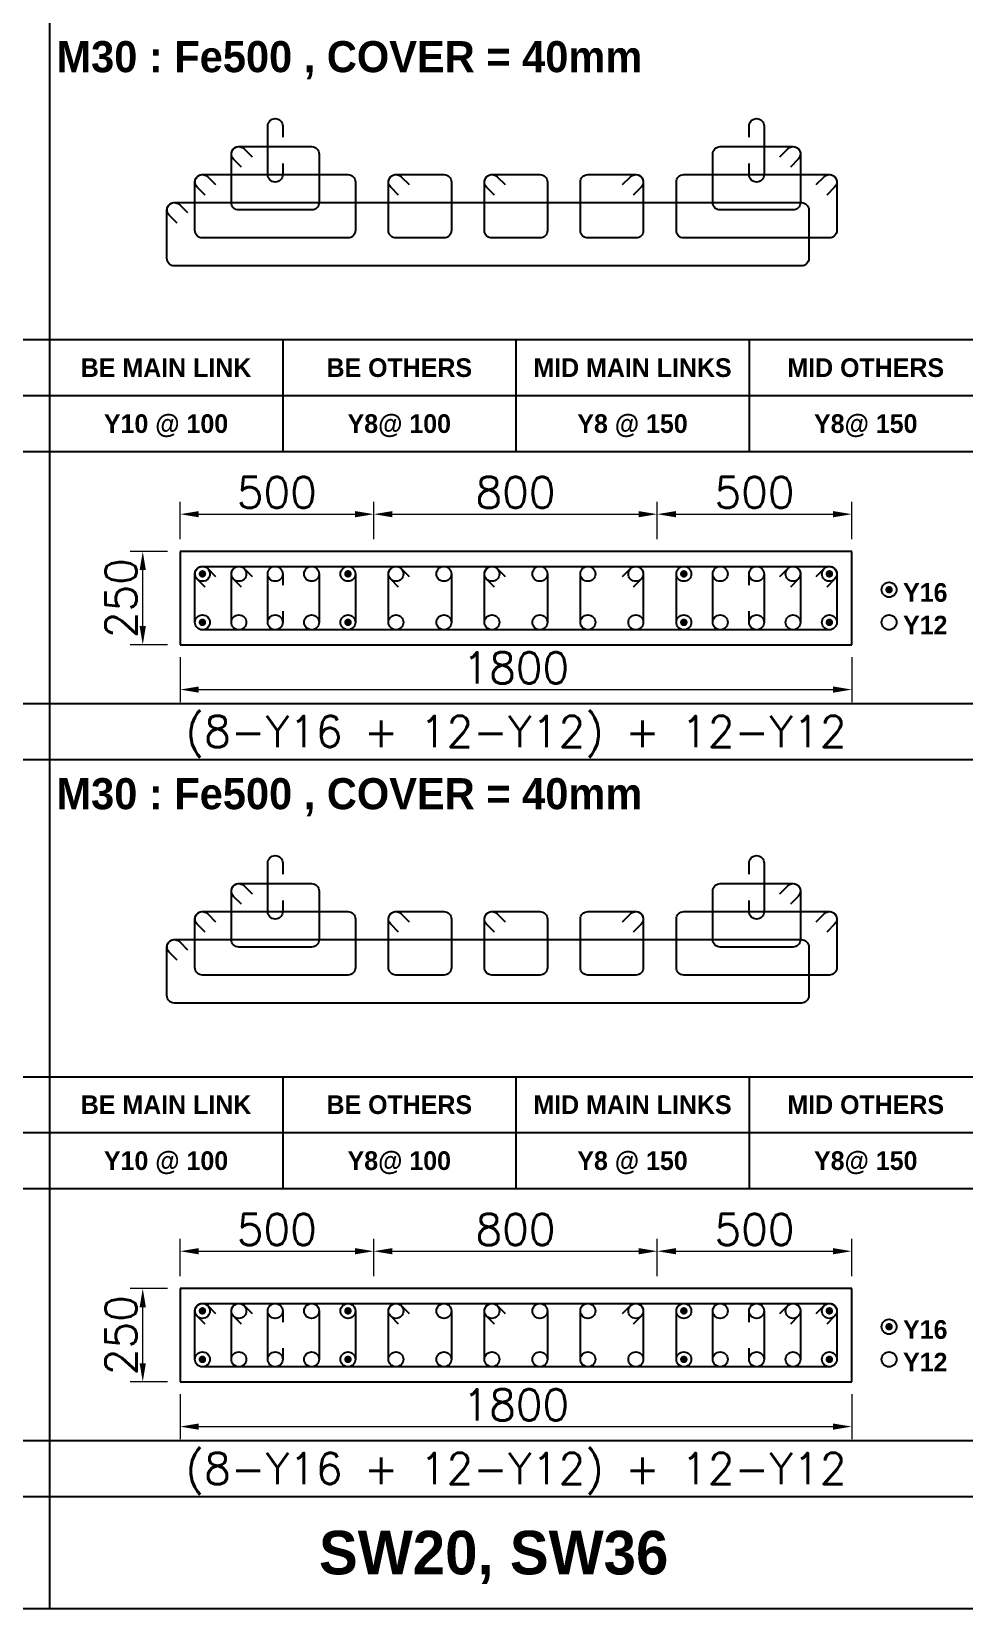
# Model space of a CAD drawing. Header units: millimetres. Extents: x -28707963 to -28231469, y 696001 to 896471.
# Drawn here: x -28290680 to -28283180, y 788796 to 801473 of the extents above; entities that cross this region are included whole.
import ezdxf
from ezdxf.enums import TextEntityAlignment as Align

# ---------------------------------------------------------------- set-up
doc = ezdxf.new("R2010")
doc.units = ezdxf.units.MM
doc.header["$MEASUREMENT"] = 0
doc.header["$PDMODE"] = 34
doc.header["$PDSIZE"] = -8
doc.layers.get('0').update_dxf_attribs({"lineweight": 5})
for name, color, linetype in [('09 COL TEXT-SCH', 2, 'Continuous'), ('14 REINF', 6, 'Continuous'), ('22 TABLE FRAME', 5, 'Continuous'), ('23 STIRRUPS', 5, 'Continuous'), ('SUB TITLE', 3, 'Continuous'), ('TEXT', 4, 'Continuous')]:
    doc.layers.add(name, color=color, linetype=linetype)
doc.layers.add('19 COLUMN', color=1, linetype='Continuous', lineweight=25)
doc.styles.add('adani bold', font='')
doc.styles.add('ROMANS', font='simplex.shx')
doc.styles.get('adani bold').set_extended_font_data('Adani Bold', bold=True)
doc.dimstyles.new('D 50', dxfattribs={"dimscale": 100, "dimtxt": 3, "dimasz": 1.5, "dimexe": 1, "dimexo": 1, "dimgap": 0.5, "dimtad": 1, "dimdec": 0, "dimdsep": 46, "dimtxsty": 'ROMANS', "dimcen": 2.5, "dimclrd": 5, "dimclre": 5, "dimclrt": 4, "dimadec": 0, "dimazin": 0, "dimtfac": 1, "dimtdec": 0, "dimtmove": 0, "dimatfit": 3, "dimfxl": 1, "dimlwd": 0, "dimlwe": 0, "dimarcsym": 0})

# ---------------------------------------------------------------- blocks, each defined once
blk = doc.blocks.new('*D540')
at = {"color": 5, "lineweight": 0, "transparency": 16777216}
for p, q in [((-28289486, 790518), (-28289486, 790158)), ((-28284086, 790518), (-28284086, 790158)), ((-28289336, 790258), (-28284236, 790258))]:
    blk.add_line(p, q, dxfattribs=at)
at = {"color": 5, "transparency": 16777216}
for points in [[(-28289336, 790283), (-28289336, 790233), (-28289486, 790258)], [(-28284236, 790233), (-28284236, 790283), (-28284086, 790258)]]:
    blk.add_solid(points, dxfattribs=at)
at = {"layer": 'Defpoints', "color": 0, "transparency": 16777216}
for p in [(-28289486, 790618), (-28284086, 790618), (-28284086, 790258)]:
    blk.add_point(p, dxfattribs=at)
at = {"color": 4, "transparency": 16777216, "insert": (-28286786, 790433), "char_height": 250, "attachment_point": 5, "style": 'ROMANS'}
blk.add_mtext('1800', dxfattribs=at)
blk = doc.blocks.new('*D541')
at = {"color": 5, "lineweight": 0, "transparency": 16777216}
for p, q in [((-28289586, 791368), (-28289886, 791368)), ((-28289786, 790768), (-28289786, 791218)), ((-28289586, 790618), (-28289886, 790618))]:
    blk.add_line(p, q, dxfattribs=at)
at = {"color": 5, "transparency": 16777216}
for points in [[(-28289761, 791218), (-28289811, 791218), (-28289786, 791368)], [(-28289811, 790768), (-28289761, 790768), (-28289786, 790618)]]:
    blk.add_solid(points, dxfattribs=at)
at = {"layer": 'Defpoints', "color": 0, "transparency": 16777216}
for p in [(-28289786, 791368), (-28289486, 791368), (-28289486, 790618)]:
    blk.add_point(p, dxfattribs=at)
at = {"color": 4, "transparency": 16777216, "insert": (-28289961, 790993), "char_height": 250, "attachment_point": 5, "rotation": 90, "style": 'ROMANS'}
blk.add_mtext('250', dxfattribs=at)
blk = doc.blocks.new('*D542')
at = {"color": 5, "lineweight": 0, "transparency": 16777216}
for p, q in [((-28289486, 796443), (-28289486, 796083)), ((-28284086, 796443), (-28284086, 796083)), ((-28289336, 796183), (-28284236, 796183))]:
    blk.add_line(p, q, dxfattribs=at)
at = {"color": 5, "transparency": 16777216}
for points in [[(-28289336, 796208), (-28289336, 796158), (-28289486, 796183)], [(-28284236, 796158), (-28284236, 796208), (-28284086, 796183)]]:
    blk.add_solid(points, dxfattribs=at)
at = {"layer": 'Defpoints', "color": 0, "transparency": 16777216}
for p in [(-28289486, 796543), (-28284086, 796543), (-28284086, 796183)]:
    blk.add_point(p, dxfattribs=at)
at = {"color": 4, "transparency": 16777216, "insert": (-28286786, 796358), "char_height": 250, "attachment_point": 5, "style": 'ROMANS'}
blk.add_mtext('1800', dxfattribs=at)
blk = doc.blocks.new('*D543')
at = {"color": 5, "lineweight": 0, "transparency": 16777216}
for p, q in [((-28289586, 797293), (-28289886, 797293)), ((-28289786, 796693), (-28289786, 797143)), ((-28289586, 796543), (-28289886, 796543))]:
    blk.add_line(p, q, dxfattribs=at)
at = {"color": 5, "transparency": 16777216}
for points in [[(-28289761, 797143), (-28289811, 797143), (-28289786, 797293)], [(-28289811, 796693), (-28289761, 796693), (-28289786, 796543)]]:
    blk.add_solid(points, dxfattribs=at)
at = {"layer": 'Defpoints', "color": 0, "transparency": 16777216}
for p in [(-28289786, 797293), (-28289486, 797293), (-28289486, 796543)]:
    blk.add_point(p, dxfattribs=at)
at = {"color": 4, "transparency": 16777216, "insert": (-28289961, 796918), "char_height": 250, "attachment_point": 5, "rotation": 90, "style": 'ROMANS'}
blk.add_mtext('250', dxfattribs=at)
blk = doc.blocks.new('*D455')
at = {"color": 5, "lineweight": 0, "transparency": 16777216}
for p, q in [((-28289486, 791468), (-28289486, 791768)), ((-28287929, 791468), (-28287929, 791768)), ((-28289336, 791668), (-28288079, 791668))]:
    blk.add_line(p, q, dxfattribs=at)
at = {"color": 5, "transparency": 16777216}
for points in [[(-28289336, 791693), (-28289336, 791643), (-28289486, 791668)], [(-28288079, 791643), (-28288079, 791693), (-28287929, 791668)]]:
    blk.add_solid(points, dxfattribs=at)
at = {"layer": 'Defpoints', "color": 0, "transparency": 16777216}
for p in [(-28287929, 791668), (-28289486, 791368), (-28287929, 791368)]:
    blk.add_point(p, dxfattribs=at)
at = {"color": 4, "transparency": 16777216, "insert": (-28288708, 791843), "char_height": 250, "attachment_point": 5, "style": 'ROMANS'}
blk.add_mtext('500', dxfattribs=at)
blk = doc.blocks.new('*D456')
at = {"color": 5, "lineweight": 0, "transparency": 16777216}
for p, q in [((-28287929, 791468), (-28287929, 791768)), ((-28285650, 791468), (-28285650, 791768)), ((-28287779, 791668), (-28285800, 791668))]:
    blk.add_line(p, q, dxfattribs=at)
at = {"color": 5, "transparency": 16777216}
for points in [[(-28287779, 791693), (-28287779, 791643), (-28287929, 791668)], [(-28285800, 791643), (-28285800, 791693), (-28285650, 791668)]]:
    blk.add_solid(points, dxfattribs=at)
at = {"layer": 'Defpoints', "color": 0, "transparency": 16777216}
for p in [(-28285650, 791668), (-28287929, 791368), (-28285650, 791368)]:
    blk.add_point(p, dxfattribs=at)
at = {"color": 4, "transparency": 16777216, "insert": (-28286789, 791843), "char_height": 250, "attachment_point": 5, "style": 'ROMANS'}
blk.add_mtext('800', dxfattribs=at)
blk = doc.blocks.new('*D457')
at = {"color": 5, "lineweight": 0, "transparency": 16777216}
for p, q in [((-28285650, 791468), (-28285650, 791768)), ((-28284086, 791468), (-28284086, 791768)), ((-28285500, 791668), (-28284236, 791668))]:
    blk.add_line(p, q, dxfattribs=at)
at = {"color": 5, "transparency": 16777216}
for points in [[(-28285500, 791693), (-28285500, 791643), (-28285650, 791668)], [(-28284236, 791643), (-28284236, 791693), (-28284086, 791668)]]:
    blk.add_solid(points, dxfattribs=at)
at = {"layer": 'Defpoints', "color": 0, "transparency": 16777216}
for p in [(-28284086, 791668), (-28285650, 791368), (-28284086, 791368)]:
    blk.add_point(p, dxfattribs=at)
at = {"color": 4, "transparency": 16777216, "insert": (-28284868, 791843), "char_height": 250, "attachment_point": 5, "style": 'ROMANS'}
blk.add_mtext('500', dxfattribs=at)
blk = doc.blocks.new('*D458')
at = {"color": 5, "lineweight": 0, "transparency": 16777216}
for p, q in [((-28289486, 797393), (-28289486, 797693)), ((-28287929, 797393), (-28287929, 797693)), ((-28289336, 797593), (-28288079, 797593))]:
    blk.add_line(p, q, dxfattribs=at)
at = {"color": 5, "transparency": 16777216}
for points in [[(-28289336, 797618), (-28289336, 797568), (-28289486, 797593)], [(-28288079, 797568), (-28288079, 797618), (-28287929, 797593)]]:
    blk.add_solid(points, dxfattribs=at)
at = {"layer": 'Defpoints', "color": 0, "transparency": 16777216}
for p in [(-28287929, 797593), (-28289486, 797293), (-28287929, 797293)]:
    blk.add_point(p, dxfattribs=at)
at = {"color": 4, "transparency": 16777216, "insert": (-28288708, 797768), "char_height": 250, "attachment_point": 5, "style": 'ROMANS'}
blk.add_mtext('500', dxfattribs=at)
blk = doc.blocks.new('*D459')
at = {"color": 5, "lineweight": 0, "transparency": 16777216}
for p, q in [((-28287929, 797393), (-28287929, 797693)), ((-28285650, 797393), (-28285650, 797693)), ((-28287779, 797593), (-28285800, 797593))]:
    blk.add_line(p, q, dxfattribs=at)
at = {"color": 5, "transparency": 16777216}
for points in [[(-28287779, 797618), (-28287779, 797568), (-28287929, 797593)], [(-28285800, 797568), (-28285800, 797618), (-28285650, 797593)]]:
    blk.add_solid(points, dxfattribs=at)
at = {"layer": 'Defpoints', "color": 0, "transparency": 16777216}
for p in [(-28285650, 797593), (-28287929, 797293), (-28285650, 797293)]:
    blk.add_point(p, dxfattribs=at)
at = {"color": 4, "transparency": 16777216, "insert": (-28286789, 797768), "char_height": 250, "attachment_point": 5, "style": 'ROMANS'}
blk.add_mtext('800', dxfattribs=at)
blk = doc.blocks.new('*D460')
at = {"color": 5, "lineweight": 0, "transparency": 16777216}
for p, q in [((-28285650, 797393), (-28285650, 797693)), ((-28284086, 797393), (-28284086, 797693)), ((-28285500, 797593), (-28284236, 797593))]:
    blk.add_line(p, q, dxfattribs=at)
at = {"color": 5, "transparency": 16777216}
for points in [[(-28285500, 797618), (-28285500, 797568), (-28285650, 797593)], [(-28284236, 797568), (-28284236, 797618), (-28284086, 797593)]]:
    blk.add_solid(points, dxfattribs=at)
at = {"layer": 'Defpoints', "color": 0, "transparency": 16777216}
for p in [(-28284086, 797593), (-28285650, 797293), (-28284086, 797293)]:
    blk.add_point(p, dxfattribs=at)
at = {"color": 4, "transparency": 16777216, "insert": (-28284868, 797768), "char_height": 250, "attachment_point": 5, "style": 'ROMANS'}
blk.add_mtext('500', dxfattribs=at)

msp = doc.modelspace()

# ---------------------------------------------------------------- linework, layer by layer
msp.add_lwpolyline([(-28341538.8, 788796.2), (-28242181.2, 788796.2), (-28242181.2, 874671.2), (-28341538.8, 874671.2)], close=True)
at = {"layer": '14 REINF', "color": 6, "const_width": 30}
for points in [[(-28289321.1, 797113.4, 1), (-28289291.1, 797113.4, 1)], [(-28288151.1, 797113.4, 1), (-28288121.1, 797113.4, 1)], [(-28285451.1, 797113.4, 1), (-28285421.1, 797113.4, 1)], [(-28284281.1, 797113.4, 1), (-28284251.1, 797113.4, 1)], [(-28283801.1, 796985.9, 1), (-28283771.1, 796985.9, 1)], [(-28289321.1, 796723.4, 1), (-28289291.1, 796723.4, 1)], [(-28288151.1, 796723.4, 1), (-28288121.1, 796723.4, 1)], [(-28285451.1, 796723.4, 1), (-28285421.1, 796723.4, 1)], [(-28284281.1, 796723.4, 1), (-28284251.1, 796723.4, 1)], [(-28289321.1, 791188.4, 1), (-28289291.1, 791188.4, 1)], [(-28288151.1, 791188.4, 1), (-28288121.1, 791188.4, 1)], [(-28285451.1, 791188.4, 1), (-28285421.1, 791188.4, 1)], [(-28284281.1, 791188.4, 1), (-28284251.1, 791188.4, 1)], [(-28283801.1, 791060.9, 1), (-28283771.1, 791060.9, 1)], [(-28289321.1, 790798.4, 1), (-28289291.1, 790798.4, 1)], [(-28288151.1, 790798.4, 1), (-28288121.1, 790798.4, 1)], [(-28285451.1, 790798.4, 1), (-28285421.1, 790798.4, 1)], [(-28284281.1, 790798.4, 1), (-28284251.1, 790798.4, 1)]]:
    msp.add_lwpolyline(points, format="xyb", close=True, dxfattribs=at)
at = {"layer": '14 REINF', "color": 6}
for centre in [(-28289306.1, 797113.4), (-28289013.6, 797113.4), (-28288721.1, 797113.4), (-28288428.6, 797113.4), (-28288136.1, 797113.4), (-28287750.4, 797113.4), (-28287364.7, 797113.4), (-28286979, 797113.4), (-28286593.2, 797113.4), (-28286207.5, 797113.4), (-28285821.8, 797113.4), (-28285436.1, 797113.4), (-28285143.6, 797113.4), (-28284851.1, 797113.4), (-28284558.6, 797113.4), (-28284266.1, 797113.4), (-28283786.1, 796985.9), (-28289306.1, 796723.4), (-28289013.6, 796723.4), (-28288721.1, 796723.4), (-28288428.6, 796723.4), (-28288136.1, 796723.4), (-28287750.4, 796723.4), (-28287364.7, 796723.4), (-28286979, 796723.4), (-28286593.2, 796723.4), (-28286207.5, 796723.4), (-28285821.8, 796723.4), (-28285436.1, 796723.4), (-28285143.6, 796723.4), (-28284851.1, 796723.4), (-28284558.6, 796723.4), (-28284266.1, 796723.4), (-28283786.1, 796723.4), (-28289306.1, 791188.4), (-28289013.6, 791188.4), (-28288721.1, 791188.4), (-28288428.6, 791188.4), (-28288136.1, 791188.4), (-28287750.4, 791188.4), (-28287364.7, 791188.4), (-28286979, 791188.4), (-28286593.2, 791188.4), (-28286207.5, 791188.4), (-28285821.8, 791188.4), (-28285436.1, 791188.4), (-28285143.6, 791188.4), (-28284851.1, 791188.4), (-28284558.6, 791188.4), (-28284266.1, 791188.4), (-28283786.1, 791060.9), (-28289306.1, 790798.4), (-28289013.6, 790798.4), (-28288721.1, 790798.4), (-28288428.6, 790798.4), (-28288136.1, 790798.4), (-28287750.4, 790798.4), (-28287364.7, 790798.4), (-28286979, 790798.4), (-28286593.2, 790798.4), (-28286207.5, 790798.4), (-28285821.8, 790798.4), (-28285436.1, 790798.4), (-28285143.6, 790798.4), (-28284851.1, 790798.4), (-28284558.6, 790798.4), (-28284266.1, 790798.4), (-28283786.1, 790798.4)]:
    msp.add_circle(centre, 60, dxfattribs=at)
at = {"layer": '19 COLUMN', "color": 4}
for points in [[(-28284086.1, 797293.4), (-28289486.1, 797293.4)], [(-28289486.1, 797293.4), (-28289486.1, 796543.4)], [(-28284086.1, 796543.4), (-28284086.1, 797293.4)], [(-28289486.1, 796543.4), (-28284086.1, 796543.4)], [(-28284086.1, 791368.4), (-28289486.1, 791368.4)], [(-28289486.1, 791368.4), (-28289486.1, 790618.4)], [(-28284086.1, 790618.4), (-28284086.1, 791368.4)], [(-28289486.1, 790618.4), (-28284086.1, 790618.4)]]:
    msp.add_lwpolyline(points, dxfattribs=at)
at = {"layer": '22 TABLE FRAME', "color": 5, "linetype": 'Continuous'}
for p, q in [((-28290536.1, 863421.2), (-28290536.1, 788796.2)), ((-28330286.1, 798996.2), (-28245536.1, 798996.2)), ((-28288661.1, 798996.2), (-28288661.1, 798096.2)), ((-28286786.1, 798996.2), (-28286786.1, 798096.2)), ((-28284911.1, 798996.2), (-28284911.1, 798096.2)), ((-28330286.1, 798546.2), (-28245536.1, 798546.2)), ((-28330286.1, 798096.2), (-28245536.1, 798096.2)), ((-28330286.1, 796071.2), (-28245536.1, 796071.2)), ((-28334786.1, 795621.2), (-28245536.1, 795621.2)), ((-28330286.1, 793071.2), (-28245536.1, 793071.2)), ((-28288661.1, 793071.2), (-28288661.1, 792171.2)), ((-28286786.1, 793071.2), (-28286786.1, 792171.2)), ((-28284911.1, 793071.2), (-28284911.1, 792171.2)), ((-28330286.1, 792621.2), (-28245536.1, 792621.2)), ((-28330286.1, 792171.2), (-28245536.1, 792171.2)), ((-28330286.1, 790146.2), (-28245536.1, 790146.2)), ((-28334786.1, 789696.2), (-28245536.1, 789696.2)), ((-28334786.1, 788796.2), (-28245536.1, 788796.2)), ((-28334786.1, 788796.2), (-28245536.1, 788796.2))]:
    msp.add_line(p, q, dxfattribs=at)
at = {"layer": '23 STIRRUPS', "color": 5}
for points in [[(-28288661.1, 800413.4), (-28288661.1, 800323.4, -1), (-28288781.1, 800323.4), (-28288781.1, 800713.4, -1), (-28288661.1, 800713.4), (-28288661.1, 800623.4)], [(-28284911.1, 800623.4), (-28284911.1, 800713.4, -1), (-28284791.1, 800713.4), (-28284791.1, 800323.4, -1), (-28284911.1, 800323.4), (-28284911.1, 800413.4)], [(-28288992.4, 800382.3), (-28289056, 800445.9, -0.668178), (-28289013.6, 800548.4), (-28288428.6, 800548.4, -0.4142136), (-28288368.6, 800488.4), (-28288368.6, 800098.4, -0.4142136), (-28288428.6, 800038.4), (-28289013.6, 800038.4, -0.4142136), (-28289073.6, 800098.4), (-28289073.6, 800488.4, -0.6681793), (-28288971.2, 800530.8), (-28288907.5, 800467.1)], [(-28284664.7, 800467.1), (-28284601, 800530.8, -0.6681793), (-28284498.6, 800488.4), (-28284498.6, 800098.4, -0.4142136), (-28284558.6, 800038.4), (-28285143.6, 800038.4, -0.4142136), (-28285203.6, 800098.4), (-28285203.6, 800488.4, -0.4142136), (-28285143.6, 800548.4), (-28284558.6, 800548.4, -0.668178), (-28284516.2, 800445.9), (-28284579.8, 800382.3)], [(-28289284.9, 800157.3), (-28289348.5, 800220.9, -0.668178), (-28289306.1, 800323.4), (-28288136.1, 800323.4, -0.4142136), (-28288076.1, 800263.4), (-28288076.1, 799873.4, -0.4142136), (-28288136.1, 799813.4), (-28289306.1, 799813.4, -0.4142136), (-28289366.1, 799873.4), (-28289366.1, 800263.4, -0.6681793), (-28289263.7, 800305.8), (-28289200, 800242.1)], [(-28287729.2, 800157.3), (-28287792.8, 800220.9, -0.6681328), (-28287750.4, 800323.4), (-28287364.7, 800323.4, -0.4143234), (-28287304.7, 800263.4), (-28287304.7, 799873.4, -0.4143234), (-28287364.7, 799813.4), (-28287750.4, 799813.4, -0.414177), (-28287810.4, 799873.4), (-28287810.4, 800263.4, -0.6681793), (-28287707.9, 800305.8), (-28287644.3, 800242.1)], [(-28286957.7, 800157.3), (-28287021.4, 800220.9, -0.6679972), (-28286979, 800323.4), (-28286593.2, 800323.4, -0.4140671), (-28286533.2, 800263.4), (-28286533.2, 799873.4, -0.4140671), (-28286593.2, 799813.4), (-28286979, 799813.4, -0.4140671), (-28287039, 799873.4), (-28287039, 800263.4, -0.6681793), (-28286936.5, 800305.8), (-28286872.9, 800242.1)], [(-28285927.9, 800242.1), (-28285864.3, 800305.8, -0.6681793), (-28285761.8, 800263.4), (-28285761.8, 799873.4, -0.414177), (-28285821.8, 799813.4), (-28286207.5, 799813.4, -0.4143234), (-28286267.5, 799873.4), (-28286267.5, 800263.4, -0.4143234), (-28286207.5, 800323.4), (-28285821.8, 800323.4, -0.6681328), (-28285779.4, 800220.9), (-28285843, 800157.3)], [(-28284372.2, 800242.1), (-28284308.5, 800305.8, -0.6681793), (-28284206.1, 800263.4), (-28284206.1, 799873.4, -0.4142136), (-28284266.1, 799813.4), (-28285436.1, 799813.4, -0.4142136), (-28285496.1, 799873.4), (-28285496.1, 800263.4, -0.4142136), (-28285436.1, 800323.4), (-28284266.1, 800323.4, -0.668178), (-28284223.7, 800220.9), (-28284287.3, 800157.3)], [(-28289509.9, 799932.3), (-28289573.5, 799995.9, -0.668178), (-28289531.1, 800098.4), (-28284491.1, 800098.4, -0.4142136), (-28284431.1, 800038.4), (-28284431.1, 799648.4, -0.4142136), (-28284491.1, 799588.4), (-28289531.1, 799588.4, -0.4142136), (-28289591.1, 799648.4), (-28289591.1, 800038.4, -0.6681793), (-28289488.7, 800080.8), (-28289425, 800017.1)], [(-28289284.9, 797007.3), (-28289348.5, 797070.9, -0.668178), (-28289306.1, 797173.4), (-28284266.1, 797173.4, -0.4142136), (-28284206.1, 797113.4), (-28284206.1, 796723.4, -0.4142136), (-28284266.1, 796663.4), (-28289306.1, 796663.4, -0.4142136), (-28289366.1, 796723.4), (-28289366.1, 797113.4, -0.6681793), (-28289263.7, 797155.8), (-28289200, 797092.1)], [(-28289284.9, 797007.3), (-28289348.5, 797070.9, -0.668178), (-28289306.1, 797173.4), (-28288136.1, 797173.4, -0.4142136), (-28288076.1, 797113.4), (-28288076.1, 796723.4, -0.4142136), (-28288136.1, 796663.4), (-28289306.1, 796663.4, -0.4142136), (-28289366.1, 796723.4), (-28289366.1, 797113.4, -0.6681793), (-28289263.7, 797155.8), (-28289200, 797092.1)], [(-28288992.4, 797007.3), (-28289056, 797070.9, -0.668178), (-28289013.6, 797173.4), (-28288428.6, 797173.4, -0.4142136), (-28288368.6, 797113.4), (-28288368.6, 796723.4, -0.4142136), (-28288428.6, 796663.4), (-28289013.6, 796663.4, -0.4142136), (-28289073.6, 796723.4), (-28289073.6, 797113.4, -0.6681793), (-28288971.2, 797155.8), (-28288907.5, 797092.1)], [(-28288661.1, 796813.4), (-28288661.1, 796723.4, -1), (-28288781.1, 796723.4), (-28288781.1, 797113.4, -1), (-28288661.1, 797113.4), (-28288661.1, 797023.4)], [(-28287729.2, 797007.3), (-28287792.8, 797070.9, -0.6681328), (-28287750.4, 797173.4), (-28287364.7, 797173.4, -0.4143234), (-28287304.7, 797113.4), (-28287304.7, 796723.4, -0.4143234), (-28287364.7, 796663.4), (-28287750.4, 796663.4, -0.414177), (-28287810.4, 796723.4), (-28287810.4, 797113.4, -0.6681793), (-28287707.9, 797155.8), (-28287644.3, 797092.1)], [(-28286957.7, 797007.3), (-28287021.4, 797070.9, -0.6679972), (-28286979, 797173.4), (-28286593.2, 797173.4, -0.4140671), (-28286533.2, 797113.4), (-28286533.2, 796723.4, -0.4140671), (-28286593.2, 796663.4), (-28286979, 796663.4, -0.4140671), (-28287039, 796723.4), (-28287039, 797113.4, -0.6681793), (-28286936.5, 797155.8), (-28286872.9, 797092.1)], [(-28285927.9, 797092.1), (-28285864.3, 797155.8, -0.6681793), (-28285761.8, 797113.4), (-28285761.8, 796723.4, -0.414177), (-28285821.8, 796663.4), (-28286207.5, 796663.4, -0.4143234), (-28286267.5, 796723.4), (-28286267.5, 797113.4, -0.4143234), (-28286207.5, 797173.4), (-28285821.8, 797173.4, -0.6681328), (-28285779.4, 797070.9), (-28285843, 797007.3)], [(-28284372.2, 797092.1), (-28284308.5, 797155.8, -0.6681793), (-28284206.1, 797113.4), (-28284206.1, 796723.4, -0.4142136), (-28284266.1, 796663.4), (-28285436.1, 796663.4, -0.4142136), (-28285496.1, 796723.4), (-28285496.1, 797113.4, -0.4142136), (-28285436.1, 797173.4), (-28284266.1, 797173.4, -0.668178), (-28284223.7, 797070.9), (-28284287.3, 797007.3)], [(-28284664.7, 797092.1), (-28284601, 797155.8, -0.6681793), (-28284498.6, 797113.4), (-28284498.6, 796723.4, -0.4142136), (-28284558.6, 796663.4), (-28285143.6, 796663.4, -0.4142136), (-28285203.6, 796723.4), (-28285203.6, 797113.4, -0.4142136), (-28285143.6, 797173.4), (-28284558.6, 797173.4, -0.668178), (-28284516.2, 797070.9), (-28284579.8, 797007.3)], [(-28284911.1, 797023.4), (-28284911.1, 797113.4, -1), (-28284791.1, 797113.4), (-28284791.1, 796723.4, -1), (-28284911.1, 796723.4), (-28284911.1, 796813.4)], [(-28288661.1, 794488.4), (-28288661.1, 794398.4, -1), (-28288781.1, 794398.4), (-28288781.1, 794788.4, -1), (-28288661.1, 794788.4), (-28288661.1, 794698.4)], [(-28284911.1, 794698.4), (-28284911.1, 794788.4, -1), (-28284791.1, 794788.4), (-28284791.1, 794398.4, -1), (-28284911.1, 794398.4), (-28284911.1, 794488.4)], [(-28288992.4, 794457.3), (-28289056, 794520.9, -0.668178), (-28289013.6, 794623.4), (-28288428.6, 794623.4, -0.4142136), (-28288368.6, 794563.4), (-28288368.6, 794173.4, -0.4142136), (-28288428.6, 794113.4), (-28289013.6, 794113.4, -0.4142136), (-28289073.6, 794173.4), (-28289073.6, 794563.4, -0.6681793), (-28288971.2, 794605.8), (-28288907.5, 794542.1)], [(-28284664.7, 794542.1), (-28284601, 794605.8, -0.6681793), (-28284498.6, 794563.4), (-28284498.6, 794173.4, -0.4142136), (-28284558.6, 794113.4), (-28285143.6, 794113.4, -0.4142136), (-28285203.6, 794173.4), (-28285203.6, 794563.4, -0.4142136), (-28285143.6, 794623.4), (-28284558.6, 794623.4, -0.668178), (-28284516.2, 794520.9), (-28284579.8, 794457.3)], [(-28289284.9, 794232.3), (-28289348.5, 794295.9, -0.668178), (-28289306.1, 794398.4), (-28288136.1, 794398.4, -0.4142136), (-28288076.1, 794338.4), (-28288076.1, 793948.4, -0.4142136), (-28288136.1, 793888.4), (-28289306.1, 793888.4, -0.4142136), (-28289366.1, 793948.4), (-28289366.1, 794338.4, -0.6681793), (-28289263.7, 794380.8), (-28289200, 794317.1)], [(-28287729.2, 794232.3), (-28287792.8, 794295.9, -0.6681328), (-28287750.4, 794398.4), (-28287364.7, 794398.4, -0.4143234), (-28287304.7, 794338.4), (-28287304.7, 793948.4, -0.4143234), (-28287364.7, 793888.4), (-28287750.4, 793888.4, -0.414177), (-28287810.4, 793948.4), (-28287810.4, 794338.4, -0.6681793), (-28287707.9, 794380.8), (-28287644.3, 794317.1)], [(-28286957.7, 794232.3), (-28287021.4, 794295.9, -0.6679972), (-28286979, 794398.4), (-28286593.2, 794398.4, -0.4140671), (-28286533.2, 794338.4), (-28286533.2, 793948.4, -0.4140671), (-28286593.2, 793888.4), (-28286979, 793888.4, -0.4140671), (-28287039, 793948.4), (-28287039, 794338.4, -0.6681793), (-28286936.5, 794380.8), (-28286872.9, 794317.1)], [(-28285927.9, 794317.1), (-28285864.3, 794380.8, -0.6681793), (-28285761.8, 794338.4), (-28285761.8, 793948.4, -0.414177), (-28285821.8, 793888.4), (-28286207.5, 793888.4, -0.4143234), (-28286267.5, 793948.4), (-28286267.5, 794338.4, -0.4143234), (-28286207.5, 794398.4), (-28285821.8, 794398.4, -0.6681328), (-28285779.4, 794295.9), (-28285843, 794232.3)], [(-28284372.2, 794317.1), (-28284308.5, 794380.8, -0.6681793), (-28284206.1, 794338.4), (-28284206.1, 793948.4, -0.4142136), (-28284266.1, 793888.4), (-28285436.1, 793888.4, -0.4142136), (-28285496.1, 793948.4), (-28285496.1, 794338.4, -0.4142136), (-28285436.1, 794398.4), (-28284266.1, 794398.4, -0.668178), (-28284223.7, 794295.9), (-28284287.3, 794232.3)], [(-28289509.9, 794007.3), (-28289573.5, 794070.9, -0.668178), (-28289531.1, 794173.4), (-28284491.1, 794173.4, -0.4142136), (-28284431.1, 794113.4), (-28284431.1, 793723.4, -0.4142136), (-28284491.1, 793663.4), (-28289531.1, 793663.4, -0.4142136), (-28289591.1, 793723.4), (-28289591.1, 794113.4, -0.6681793), (-28289488.7, 794155.8), (-28289425, 794092.1)], [(-28289284.9, 791082.3), (-28289348.5, 791145.9, -0.668178), (-28289306.1, 791248.4), (-28284266.1, 791248.4, -0.4142136), (-28284206.1, 791188.4), (-28284206.1, 790798.4, -0.4142136), (-28284266.1, 790738.4), (-28289306.1, 790738.4, -0.4142136), (-28289366.1, 790798.4), (-28289366.1, 791188.4, -0.6681793), (-28289263.7, 791230.8), (-28289200, 791167.1)], [(-28289284.9, 791082.3), (-28289348.5, 791145.9, -0.668178), (-28289306.1, 791248.4), (-28288136.1, 791248.4, -0.4142136), (-28288076.1, 791188.4), (-28288076.1, 790798.4, -0.4142136), (-28288136.1, 790738.4), (-28289306.1, 790738.4, -0.4142136), (-28289366.1, 790798.4), (-28289366.1, 791188.4, -0.6681793), (-28289263.7, 791230.8), (-28289200, 791167.1)], [(-28288992.4, 791082.3), (-28289056, 791145.9, -0.668178), (-28289013.6, 791248.4), (-28288428.6, 791248.4, -0.4142136), (-28288368.6, 791188.4), (-28288368.6, 790798.4, -0.4142136), (-28288428.6, 790738.4), (-28289013.6, 790738.4, -0.4142136), (-28289073.6, 790798.4), (-28289073.6, 791188.4, -0.6681793), (-28288971.2, 791230.8), (-28288907.5, 791167.1)], [(-28288661.1, 790888.4), (-28288661.1, 790798.4, -1), (-28288781.1, 790798.4), (-28288781.1, 791188.4, -1), (-28288661.1, 791188.4), (-28288661.1, 791098.4)], [(-28287729.2, 791082.3), (-28287792.8, 791145.9, -0.6681328), (-28287750.4, 791248.4), (-28287364.7, 791248.4, -0.4143234), (-28287304.7, 791188.4), (-28287304.7, 790798.4, -0.4143234), (-28287364.7, 790738.4), (-28287750.4, 790738.4, -0.414177), (-28287810.4, 790798.4), (-28287810.4, 791188.4, -0.6681793), (-28287707.9, 791230.8), (-28287644.3, 791167.1)], [(-28286957.7, 791082.3), (-28287021.4, 791145.9, -0.6679972), (-28286979, 791248.4), (-28286593.2, 791248.4, -0.4140671), (-28286533.2, 791188.4), (-28286533.2, 790798.4, -0.4140671), (-28286593.2, 790738.4), (-28286979, 790738.4, -0.4140671), (-28287039, 790798.4), (-28287039, 791188.4, -0.6681793), (-28286936.5, 791230.8), (-28286872.9, 791167.1)], [(-28285927.9, 791167.1), (-28285864.3, 791230.8, -0.6681793), (-28285761.8, 791188.4), (-28285761.8, 790798.4, -0.414177), (-28285821.8, 790738.4), (-28286207.5, 790738.4, -0.4143234), (-28286267.5, 790798.4), (-28286267.5, 791188.4, -0.4143234), (-28286207.5, 791248.4), (-28285821.8, 791248.4, -0.6681328), (-28285779.4, 791145.9), (-28285843, 791082.3)], [(-28284372.2, 791167.1), (-28284308.5, 791230.8, -0.6681793), (-28284206.1, 791188.4), (-28284206.1, 790798.4, -0.4142136), (-28284266.1, 790738.4), (-28285436.1, 790738.4, -0.4142136), (-28285496.1, 790798.4), (-28285496.1, 791188.4, -0.4142136), (-28285436.1, 791248.4), (-28284266.1, 791248.4, -0.668178), (-28284223.7, 791145.9), (-28284287.3, 791082.3)], [(-28284664.7, 791167.1), (-28284601, 791230.8, -0.6681793), (-28284498.6, 791188.4), (-28284498.6, 790798.4, -0.4142136), (-28284558.6, 790738.4), (-28285143.6, 790738.4, -0.4142136), (-28285203.6, 790798.4), (-28285203.6, 791188.4, -0.4142136), (-28285143.6, 791248.4), (-28284558.6, 791248.4, -0.668178), (-28284516.2, 791145.9), (-28284579.8, 791082.3)], [(-28284911.1, 791098.4), (-28284911.1, 791188.4, -1), (-28284791.1, 791188.4), (-28284791.1, 790798.4, -1), (-28284911.1, 790798.4), (-28284911.1, 790888.4)]]:
    msp.add_lwpolyline(points, format="xyb", dxfattribs=at)

# ---------------------------------------------------------------- texts
at = {"layer": '09 COL TEXT-SCH', "color": 3, "linetype": 'Continuous', "style": 'ROMANS'}
for p in [(-28286786.1, 795846.2), (-28286786.1, 789921.2)]:
    msp.add_text('(8-Y16 + 12-Y12) + 12-Y12', height=250, dxfattribs=at).set_placement(p, align=Align.MIDDLE_CENTER)
at = {"layer": 'SUB TITLE', "style": 'adani bold'}
msp.add_text('SW20, SW36', height=350, dxfattribs=at).set_placement((-28288369.4, 789070.3))
at = {"layer": 'TEXT', "lineweight": 40, "style": 'adani bold'}
for p in [(-28290479.8, 801146.2), (-28290479.8, 795221.2)]:
    msp.add_text('M30 : Fe500 , COVER = 40mm', height=250, dxfattribs=at).set_placement(p)
at = {"layer": 'TEXT', "style": 'adani bold'}
for s, p in [('BE MAIN LINK', (-28289598.6, 798771.2)), ('BE OTHERS', (-28287723.6, 798771.2)), ('MID MAIN LINKS', (-28285848.6, 798771.2)), ('MID OTHERS', (-28283973.6, 798771.2)), ('Y10 @ 100', (-28289598.6, 798321.2)), ('Y8@ 100', (-28287723.6, 798321.2)), ('Y8 @ 150', (-28285848.6, 798321.2)), ('Y8@ 150', (-28283973.6, 798321.2)), ('BE MAIN LINK', (-28289598.6, 792846.2)), ('BE OTHERS', (-28287723.6, 792846.2)), ('MID MAIN LINKS', (-28285848.6, 792846.2)), ('MID OTHERS', (-28283973.6, 792846.2)), ('Y10 @ 100', (-28289598.6, 792396.2)), ('Y8@ 100', (-28287723.6, 792396.2)), ('Y8 @ 150', (-28285848.6, 792396.2)), ('Y8@ 150', (-28283973.6, 792396.2))]:
    msp.add_text(s, height=150, dxfattribs=at).set_placement(p, align=Align.MIDDLE_CENTER)
for s, p in [('Y16', (-28283673.6, 796963.7)), ('Y12', (-28283673.6, 796701.2)), ('Y16', (-28283673.6, 791038.7)), ('Y12', (-28283673.6, 790776.2))]:
    msp.add_text(s, height=150, dxfattribs=at).set_placement(p, align=Align.MIDDLE_LEFT)

# ---------------------------------------------------------------- dimensions: what is measured, and where the dimension line sits
for p1, p2, distance, text, override, picture, middle in [((-28289486.1, 797293.4), (-28287928.9, 797293.4), 300, '500', {"dimtxt": 2.5, "dimtxsty": 'ROMANS'}, '*D458', (-28288707.5, 797768.4)), ((-28287928.9, 797293.4), (-28285649.7, 797293.4), 300, '800', {"dimtxt": 2.5, "dimtxsty": 'ROMANS'}, '*D459', (-28286789.3, 797768.4)), ((-28285649.7, 797293.4), (-28284086.1, 797293.4), 300, '500', {"dimtxt": 2.5, "dimtxsty": 'ROMANS'}, '*D460', (-28284867.9, 797768.4)), ((-28289486.1, 796543.4), (-28289486.1, 797293.4), 300, '250', {"dimtxt": 2.5}, '*D543', (-28289961.1, 796918.4)), ((-28289486.1, 796543.4), (-28284086.1, 796543.4), -360, '1800', {"dimtxt": 2.5}, '*D542', (-28286786.1, 796358.4)), ((-28289486.1, 791368.4), (-28287928.9, 791368.4), 300, '500', {"dimtxt": 2.5, "dimtxsty": 'ROMANS'}, '*D455', (-28288707.5, 791843.4)), ((-28287928.9, 791368.4), (-28285649.7, 791368.4), 300, '800', {"dimtxt": 2.5, "dimtxsty": 'ROMANS'}, '*D456', (-28286789.3, 791843.4)), ((-28285649.7, 791368.4), (-28284086.1, 791368.4), 300, '500', {"dimtxt": 2.5, "dimtxsty": 'ROMANS'}, '*D457', (-28284867.9, 791843.4)), ((-28289486.1, 790618.4), (-28289486.1, 791368.4), 300, '250', {"dimtxt": 2.5}, '*D541', (-28289961.1, 790993.4)), ((-28289486.1, 790618.4), (-28284086.1, 790618.4), -360, '1800', {"dimtxt": 2.5}, '*D540', (-28286786.1, 790433.4))]:
    dim = msp.add_aligned_dim(p1=p1, p2=p2, distance=distance, text=text, dimstyle='D 50', override=override)
    dim.commit()
    dim.dimension.update_dxf_attribs({"geometry": picture, "text_midpoint": middle})

doc.saveas('drawing.dxf')
